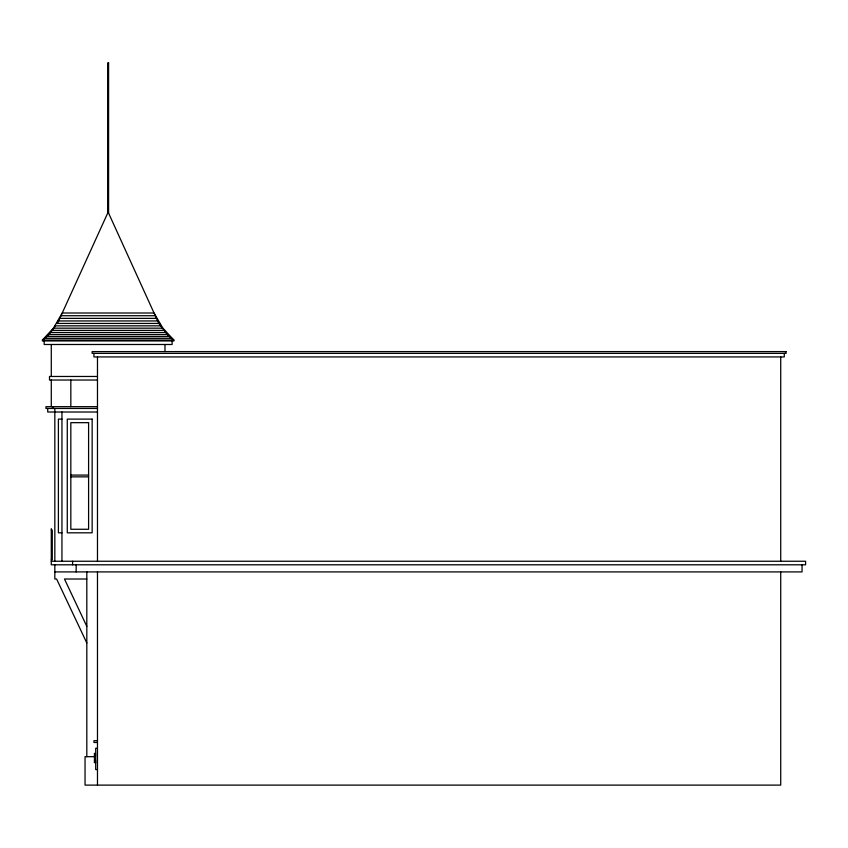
<?xml version="1.0" encoding="UTF-8"?>
<svg xmlns="http://www.w3.org/2000/svg" width="848" height="848" viewBox="0 0 848 848"><rect width="100%" height="100%" fill="white"/><g stroke="black" fill="none" stroke-linecap="round" stroke-linejoin="round"><path stroke-width="1.27" d="M57.6 323.215L108.141 212.127L158.682 323.215L168.063 335.564L173.872 340.048L173.872 340.938L42.4 340.938L42.4 340.048L53.435 328.165L62.243 313.007L154.029 313.007L162.837 328.165L173.872 340.048L42.4 340.048L48.209 335.564L55.247 326.3M60.95 315.721L155.322 315.721M59.583 318.371L156.689 318.371M58.152 320.947L158.12 320.947M56.646 323.438L159.625 323.438M55.078 325.844L161.205 325.844M53.435 328.165L162.837 328.165M51.739 330.391L164.533 330.391M49.979 332.522L166.293 332.522M48.166 334.557L168.116 334.557M46.29 336.497L169.982 336.497M44.372 338.331L171.9 338.331M97.478 376.47L49.502 376.47L49.502 380.031L97.478 380.031M97.478 406.68L45.951 406.68L45.951 408.45L97.478 408.45M97.478 412.011L47.732 412.011L47.732 408.45M61.946 419.113L58.395 419.113L58.395 532.82L61.946 532.82M70.829 475.081L88.595 475.081M70.829 476.852L88.595 476.852M51.283 530.053L52.279 530.053L52.279 559.828L51.283 559.828M51.283 561.249L805.6 561.249L805.6 564.8L51.283 564.8L51.283 528.633M54.834 571.912L802.049 571.912L802.049 564.8M86.814 579.014L64.469 579.014L86.814 626.333M97.478 740.696L93.927 740.696L93.927 742.477L97.478 742.477M97.478 748.265L95.697 748.265L95.697 769.581L97.478 769.581M94.457 753.872L95.697 753.872M94.457 755.314L95.697 755.314M95.114 756.681L85.044 756.681L85.044 785.11L780.722 785.11L780.722 571.912M94.457 760.762L95.697 760.762M94.457 761.96L95.697 761.96M94.457 762.49L95.697 762.49M86.814 642.975L56.615 579.014L54.834 579.014L54.834 564.8M784.283 353.372L784.283 356.934L93.927 356.934L93.927 353.372M780.722 356.934L780.722 561.249M172.102 340.048L172.102 344.489L44.181 344.489L44.181 340.048M164.989 344.489L164.989 351.602M97.478 356.934L97.478 561.249M97.478 571.912L97.478 785.11M94.457 753.268L94.457 762.681M86.814 571.912L86.814 756.681M76.161 564.8L76.161 571.912M72.599 561.249L72.599 564.8M70.829 380.031L70.829 406.68M61.946 412.011L61.946 561.249M54.834 408.45L54.834 561.249M53.064 406.68L53.064 408.45M51.283 344.489L51.283 376.47M51.283 380.031L51.283 406.68M108.586 62.89L107.696 62.89L107.696 213.102L108.586 213.102L108.586 62.89M786.054 351.602L92.146 351.602L92.146 353.372L786.054 353.372L786.054 351.602M92.146 419.113L67.278 419.113L67.278 532.82L92.146 532.82L92.146 419.113M88.595 422.664L70.829 422.664L70.829 529.269L88.595 529.269L88.595 422.664"/></g></svg>
